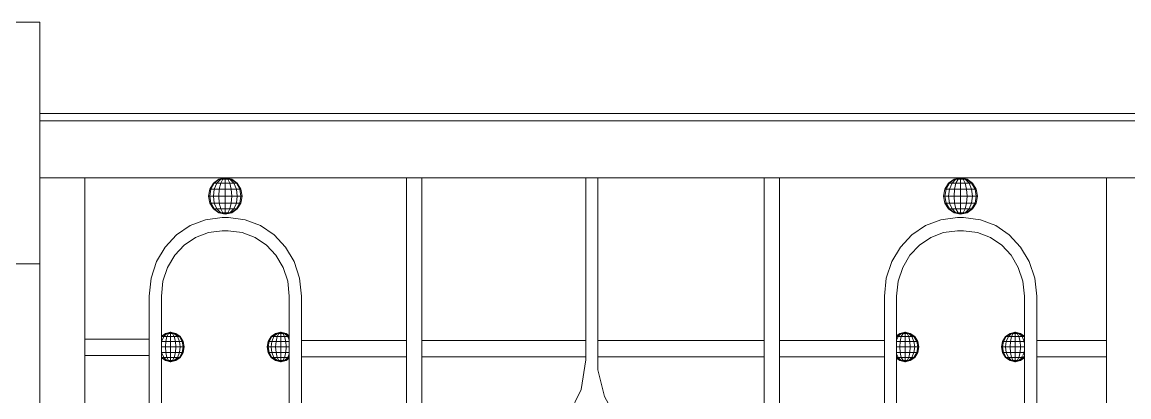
# Model space of a CAD drawing. Header units: millimetres. Extents: x 1832547 to 2001569, y -558009 to -417808.
# Drawn here: x 1947514 to 1948201, y -522876 to -522644 of the extents above; entities that cross this region are included whole.
import ezdxf

# ---------------------------------------------------------------- set-up
doc = ezdxf.new("R2010")
doc.units = ezdxf.units.MM
doc.header["$MEASUREMENT"] = 0
doc.layers.add('CA.thay 145', color=145, linetype='CONTINUOUS', lineweight=18)
doc.layers.add('CA_manh 08', color=8, linetype='CONTINUOUS', lineweight=9)

# ---------------------------------------------------------------- blocks, each defined once
blk = doc.blocks.new('f34t43')
at = {"layer": 'CA.thay 145'}
for p, q in [((1919494.85, -524712.65), (1919494.85, -524562.65)), ((1919914.85, -524562.65), (1919494.85, -524562.65)), ((1919494.85, -524712.65), (1919524.85, -524712.65))]:
    blk.add_line(p, q, dxfattribs=at)

msp = doc.modelspace()

# ---------------------------------------------------------------- linework, layer by layer
at = {"layer": 'CA_manh 08'}
for p, q in [((1947524.75, -522700.23), (1948877.03, -522700.23)), ((1947524.75, -522700.23), (1947524.75, -523473.59)), ((1948877.03, -522704.81), (1947524.75, -522704.81)), ((1947524.75, -522740.23), (1947552.68, -522740.23)), ((1947552.68, -522740.23), (1947639.93, -522740.23)), ((1947552.68, -522840.23), (1947552.68, -522740.23)), ((1947630.22, -522747.2), (1947632.49, -522743.53)), ((1947630.95, -522747.2), (1947633.06, -522743.53)), ((1947632.49, -522743.53), (1947635.91, -522741.09)), ((1947633.06, -522743.53), (1947632.49, -522743.53)), ((1947633.06, -522743.53), (1947636.21, -522741.09)), ((1947634.67, -522743.53), (1947633.06, -522743.53)), ((1947633.06, -522747.2), (1947634.67, -522743.53)), ((1947634.67, -522743.53), (1947637.08, -522741.09)), ((1947637.08, -522743.53), (1947634.67, -522743.53)), ((1947635.91, -522741.09), (1947639.93, -522740.23)), ((1947636.21, -522741.09), (1947635.91, -522741.09)), ((1947636.21, -522741.09), (1947639.93, -522740.23)), ((1947637.08, -522741.09), (1947636.21, -522741.09)), ((1947636.21, -522747.2), (1947637.08, -522743.53)), ((1947637.08, -522741.09), (1947639.93, -522740.23)), ((1947638.39, -522741.09), (1947637.08, -522741.09)), ((1947637.08, -522743.53), (1947638.39, -522741.09)), ((1947639.93, -522743.53), (1947637.08, -522743.53)), ((1947638.39, -522741.09), (1947639.93, -522740.23)), ((1947639.93, -522741.09), (1947638.39, -522741.09)), ((1947639.93, -522740.23), (1947639.93, -522741.09)), ((1947641.47, -522741.09), (1947639.93, -522740.23)), ((1947642.78, -522741.09), (1947639.93, -522740.23)), ((1947643.65, -522741.09), (1947639.93, -522740.23)), ((1947643.95, -522741.09), (1947639.93, -522740.23)), ((1947639.93, -522740.23), (1947752.39, -522740.23)), ((1947641.47, -522741.09), (1947639.93, -522741.09)), ((1947639.93, -522741.09), (1947639.93, -522743.53)), ((1947642.78, -522743.53), (1947639.93, -522743.53)), ((1947639.93, -522743.53), (1947639.93, -522747.2)), ((1947642.78, -522741.09), (1947641.47, -522741.09)), ((1947642.78, -522743.53), (1947641.47, -522741.09)), ((1947643.65, -522741.09), (1947642.78, -522741.09)), ((1947645.19, -522743.53), (1947642.78, -522741.09)), ((1947645.19, -522743.53), (1947642.78, -522743.53)), ((1947643.65, -522747.2), (1947642.78, -522743.53)), ((1947643.95, -522741.09), (1947643.65, -522741.09)), ((1947646.8, -522743.53), (1947643.65, -522741.09)), ((1947647.37, -522743.53), (1947643.95, -522741.09)), ((1947646.8, -522743.53), (1947645.19, -522743.53)), ((1947646.8, -522747.2), (1947645.19, -522743.53)), ((1947647.37, -522743.53), (1947646.8, -522743.53)), ((1947648.91, -522747.2), (1947646.8, -522743.53)), ((1947649.65, -522747.2), (1947647.37, -522743.53)), ((1947761.85, -522740.23), (1947752.39, -522740.23)), ((1947752.39, -522740.23), (1947752.39, -522841)), ((1947761.85, -522740.23), (1947863.7, -522740.23)), ((1947761.85, -522841), (1947761.85, -522740.23)), ((1947863.7, -522740.23), (1947863.7, -522841)), ((1947871.27, -522740.23), (1947863.7, -522740.23)), ((1947871.27, -522740.23), (1947974.47, -522740.23)), ((1947871.27, -522740.23), (1947871.27, -522841)), ((1947974.47, -522740.23), (1947983.93, -522740.23)), ((1947974.47, -522740.23), (1947974.47, -522841)), ((1947983.93, -522841), (1947983.93, -522740.23)), ((1947983.93, -522740.23), (1948096.39, -522740.23)), ((1948086.67, -522747.2), (1948088.95, -522743.53)), ((1948087.41, -522747.2), (1948089.52, -522743.53)), ((1948088.95, -522743.53), (1948092.37, -522741.09)), ((1948088.95, -522743.53), (1948089.52, -522743.53)), ((1948089.52, -522743.53), (1948092.67, -522741.09)), ((1948089.52, -522743.53), (1948091.13, -522743.53)), ((1948089.52, -522747.2), (1948091.13, -522743.53)), ((1948091.13, -522743.53), (1948093.54, -522741.09)), ((1948091.13, -522743.53), (1948093.54, -522743.53)), ((1948092.37, -522741.09), (1948096.39, -522740.23)), ((1948092.67, -522741.09), (1948092.37, -522741.09)), ((1948092.67, -522741.09), (1948096.39, -522740.23)), ((1948093.54, -522741.09), (1948092.67, -522741.09)), ((1948092.67, -522747.2), (1948093.54, -522743.53)), ((1948093.54, -522741.09), (1948096.39, -522740.23)), ((1948094.85, -522741.09), (1948093.54, -522741.09)), ((1948093.54, -522743.53), (1948094.85, -522741.09)), ((1948093.54, -522743.53), (1948096.39, -522743.53)), ((1948094.85, -522741.09), (1948096.39, -522740.23)), ((1948096.39, -522741.09), (1948094.85, -522741.09)), ((1948096.39, -522740.23), (1948096.39, -522741.09)), ((1948097.93, -522741.09), (1948096.39, -522740.23)), ((1948099.24, -522741.09), (1948096.39, -522740.23)), ((1948100.11, -522741.09), (1948096.39, -522740.23)), ((1948100.41, -522741.09), (1948096.39, -522740.23)), ((1948096.39, -522740.23), (1948186.92, -522740.23)), ((1948096.39, -522741.09), (1948097.93, -522741.09)), ((1948096.39, -522741.09), (1948096.39, -522743.53)), ((1948096.39, -522743.53), (1948099.24, -522743.53)), ((1948096.39, -522743.53), (1948096.39, -522747.2)), ((1948097.93, -522741.09), (1948099.24, -522741.09)), ((1948099.24, -522743.53), (1948097.93, -522741.09)), ((1948099.24, -522741.09), (1948100.11, -522741.09)), ((1948101.65, -522743.53), (1948099.24, -522741.09)), ((1948099.24, -522743.53), (1948101.65, -522743.53)), ((1948100.11, -522747.2), (1948099.24, -522743.53)), ((1948100.11, -522741.09), (1948100.41, -522741.09)), ((1948103.26, -522743.53), (1948100.11, -522741.09)), ((1948103.83, -522743.53), (1948100.41, -522741.09)), ((1948101.65, -522743.53), (1948103.26, -522743.53)), ((1948103.26, -522747.2), (1948101.65, -522743.53)), ((1948103.26, -522743.53), (1948103.83, -522743.53)), ((1948105.37, -522747.2), (1948103.26, -522743.53)), ((1948106.11, -522747.2), (1948103.83, -522743.53)), ((1948186.92, -522740.23), (1948186.92, -522841)), ((1948214.85, -522740.23), (1948186.92, -522740.23)), ((1947629.41, -522751.52), (1947630.22, -522747.2)), ((1947630.22, -522751.52), (1947629.41, -522751.52)), ((1947630.22, -522755.84), (1947629.41, -522751.52)), ((1947630.95, -522747.2), (1947630.22, -522747.2)), ((1947630.22, -522751.52), (1947630.95, -522747.2)), ((1947632.49, -522751.52), (1947630.22, -522751.52)), ((1947630.95, -522755.84), (1947630.22, -522751.52)), ((1947633.06, -522747.2), (1947630.95, -522747.2)), ((1947632.49, -522751.52), (1947633.06, -522747.2)), ((1947635.91, -522751.52), (1947632.49, -522751.52)), ((1947633.06, -522755.84), (1947632.49, -522751.52)), ((1947636.21, -522747.2), (1947633.06, -522747.2)), ((1947635.91, -522751.52), (1947636.21, -522747.2)), ((1947639.93, -522751.52), (1947635.91, -522751.52)), ((1947636.21, -522755.84), (1947635.91, -522751.52)), ((1947639.93, -522747.2), (1947636.21, -522747.2)), ((1947643.65, -522747.2), (1947639.93, -522747.2)), ((1947639.93, -522747.2), (1947639.93, -522751.52)), ((1947643.95, -522751.52), (1947639.93, -522751.52)), ((1947639.93, -522751.52), (1947639.93, -522755.84)), ((1947646.8, -522747.2), (1947643.65, -522747.2)), ((1947643.95, -522751.52), (1947643.65, -522747.2)), ((1947643.65, -522755.84), (1947643.95, -522751.52)), ((1947647.37, -522751.52), (1947643.95, -522751.52)), ((1947648.91, -522747.2), (1947646.8, -522747.2)), ((1947647.37, -522751.52), (1947646.8, -522747.2)), ((1947646.8, -522755.84), (1947647.37, -522751.52)), ((1947649.65, -522751.52), (1947647.37, -522751.52)), ((1947649.65, -522747.2), (1947648.91, -522747.2)), ((1947649.65, -522751.52), (1947648.91, -522747.2)), ((1947648.91, -522755.84), (1947649.65, -522751.52)), ((1947650.45, -522751.52), (1947649.65, -522747.2)), ((1947650.45, -522751.52), (1947649.65, -522751.52)), ((1947649.65, -522755.84), (1947650.45, -522751.52)), ((1948085.87, -522751.52), (1948086.67, -522747.2)), ((1948085.87, -522751.52), (1948086.67, -522751.52)), ((1948086.67, -522755.84), (1948085.87, -522751.52)), ((1948086.67, -522747.2), (1948087.41, -522747.2)), ((1948086.67, -522751.52), (1948087.41, -522747.2)), ((1948086.67, -522751.52), (1948088.95, -522751.52)), ((1948087.41, -522755.84), (1948086.67, -522751.52)), ((1948087.41, -522747.2), (1948089.52, -522747.2)), ((1948088.95, -522751.52), (1948089.52, -522747.2)), ((1948088.95, -522751.52), (1948092.37, -522751.52)), ((1948089.52, -522755.84), (1948088.95, -522751.52)), ((1948089.52, -522747.2), (1948092.67, -522747.2)), ((1948092.37, -522751.52), (1948092.67, -522747.2)), ((1948092.37, -522751.52), (1948096.39, -522751.52)), ((1948092.67, -522755.84), (1948092.37, -522751.52)), ((1948092.67, -522747.2), (1948096.39, -522747.2)), ((1948096.39, -522747.2), (1948100.11, -522747.2)), ((1948096.39, -522747.2), (1948096.39, -522751.52)), ((1948096.39, -522751.52), (1948100.41, -522751.52)), ((1948096.39, -522751.52), (1948096.39, -522755.84)), ((1948100.11, -522747.2), (1948103.26, -522747.2)), ((1948100.41, -522751.52), (1948100.11, -522747.2)), ((1948100.11, -522755.84), (1948100.41, -522751.52)), ((1948100.41, -522751.52), (1948103.83, -522751.52)), ((1948103.26, -522747.2), (1948105.37, -522747.2)), ((1948103.83, -522751.52), (1948103.26, -522747.2)), ((1948103.26, -522755.84), (1948103.83, -522751.52)), ((1948103.83, -522751.52), (1948106.11, -522751.52)), ((1948105.37, -522747.2), (1948106.11, -522747.2)), ((1948106.11, -522751.52), (1948105.37, -522747.2)), ((1948105.37, -522755.84), (1948106.11, -522751.52)), ((1948106.91, -522751.52), (1948106.11, -522747.2)), ((1948106.11, -522751.52), (1948106.91, -522751.52)), ((1948106.11, -522755.84), (1948106.91, -522751.52)), ((1947630.95, -522755.84), (1947630.22, -522755.84)), ((1947632.49, -522759.51), (1947630.22, -522755.84)), ((1947633.06, -522755.84), (1947630.95, -522755.84)), ((1947633.06, -522759.51), (1947630.95, -522755.84)), ((1947636.21, -522755.84), (1947633.06, -522755.84)), ((1947634.67, -522759.51), (1947633.06, -522755.84)), ((1947639.93, -522755.84), (1947636.21, -522755.84)), ((1947637.08, -522759.51), (1947636.21, -522755.84)), ((1947643.65, -522755.84), (1947639.93, -522755.84)), ((1947639.93, -522755.84), (1947639.93, -522759.51)), ((1947642.78, -522759.51), (1947643.65, -522755.84)), ((1947646.8, -522755.84), (1947643.65, -522755.84)), ((1947645.19, -522759.51), (1947646.8, -522755.84)), ((1947648.91, -522755.84), (1947646.8, -522755.84)), ((1947646.8, -522759.51), (1947648.91, -522755.84)), ((1947647.37, -522759.51), (1947649.65, -522755.84)), ((1947649.65, -522755.84), (1947648.91, -522755.84)), ((1948086.67, -522755.84), (1948087.41, -522755.84)), ((1948088.95, -522759.51), (1948086.67, -522755.84)), ((1948087.41, -522755.84), (1948089.52, -522755.84)), ((1948089.52, -522759.51), (1948087.41, -522755.84)), ((1948089.52, -522755.84), (1948092.67, -522755.84)), ((1948091.13, -522759.51), (1948089.52, -522755.84)), ((1948092.67, -522755.84), (1948096.39, -522755.84)), ((1948093.54, -522759.51), (1948092.67, -522755.84)), ((1948096.39, -522755.84), (1948100.11, -522755.84)), ((1948096.39, -522755.84), (1948096.39, -522759.51)), ((1948099.24, -522759.51), (1948100.11, -522755.84)), ((1948100.11, -522755.84), (1948103.26, -522755.84)), ((1948101.65, -522759.51), (1948103.26, -522755.84)), ((1948103.26, -522755.84), (1948105.37, -522755.84)), ((1948103.26, -522759.51), (1948105.37, -522755.84)), ((1948103.83, -522759.51), (1948106.11, -522755.84)), ((1948105.37, -522755.84), (1948106.11, -522755.84)), ((1947627.64, -522766.14), (1947618.09, -522769.81)), ((1947638.04, -522764.85), (1947627.64, -522766.14)), ((1947633.06, -522759.51), (1947632.49, -522759.51)), ((1947635.91, -522761.96), (1947632.49, -522759.51)), ((1947634.67, -522759.51), (1947633.06, -522759.51)), ((1947636.21, -522761.96), (1947633.06, -522759.51)), ((1947637.08, -522759.51), (1947634.67, -522759.51)), ((1947637.08, -522761.96), (1947634.67, -522759.51)), ((1947636.21, -522761.96), (1947635.91, -522761.96)), ((1947639.93, -522762.82), (1947635.91, -522761.96)), ((1947637.08, -522761.96), (1947636.21, -522761.96)), ((1947639.93, -522762.82), (1947636.21, -522761.96)), ((1947639.93, -522759.51), (1947637.08, -522759.51)), ((1947638.39, -522761.96), (1947637.08, -522759.51)), ((1947638.39, -522761.96), (1947637.08, -522761.96)), ((1947639.93, -522762.82), (1947637.08, -522761.96)), ((1947641.83, -522764.85), (1947638.04, -522764.85)), ((1947639.93, -522761.96), (1947638.39, -522761.96)), ((1947639.93, -522762.82), (1947638.39, -522761.96)), ((1947642.78, -522759.51), (1947639.93, -522759.51)), ((1947639.93, -522759.51), (1947639.93, -522761.96)), ((1947641.47, -522761.96), (1947639.93, -522761.96)), ((1947639.93, -522761.96), (1947639.93, -522762.82)), ((1947639.93, -522762.82), (1947643.95, -522761.96)), ((1947639.93, -522762.82), (1947643.65, -522761.96)), ((1947639.93, -522762.82), (1947642.78, -522761.96)), ((1947639.93, -522762.82), (1947641.47, -522761.96)), ((1947641.47, -522761.96), (1947642.78, -522759.51)), ((1947642.78, -522761.96), (1947641.47, -522761.96)), ((1947652.23, -522766.14), (1947641.83, -522764.85)), ((1947645.19, -522759.51), (1947642.78, -522759.51)), ((1947642.78, -522761.96), (1947645.19, -522759.51)), ((1947643.65, -522761.96), (1947642.78, -522761.96)), ((1947643.65, -522761.96), (1947646.8, -522759.51)), ((1947643.95, -522761.96), (1947643.65, -522761.96)), ((1947643.95, -522761.96), (1947647.37, -522759.51)), ((1947646.8, -522759.51), (1947645.19, -522759.51)), ((1947646.8, -522759.51), (1947647.37, -522759.51)), ((1947661.78, -522769.81), (1947652.23, -522766.14)), ((1948074.54, -522769.81), (1948084.09, -522766.14)), ((1948084.09, -522766.14), (1948094.49, -522764.85)), ((1948088.95, -522759.51), (1948089.52, -522759.51)), ((1948092.37, -522761.96), (1948088.95, -522759.51)), ((1948089.52, -522759.51), (1948091.13, -522759.51)), ((1948092.67, -522761.96), (1948089.52, -522759.51)), ((1948091.13, -522759.51), (1948093.54, -522759.51)), ((1948093.54, -522761.96), (1948091.13, -522759.51)), ((1948092.67, -522761.96), (1948092.37, -522761.96)), ((1948096.39, -522762.82), (1948092.37, -522761.96)), ((1948092.67, -522761.96), (1948093.54, -522761.96)), ((1948096.39, -522762.82), (1948092.67, -522761.96)), ((1948093.54, -522759.51), (1948096.39, -522759.51)), ((1948094.85, -522761.96), (1948093.54, -522759.51)), ((1948093.54, -522761.96), (1948094.85, -522761.96)), ((1948096.39, -522762.82), (1948093.54, -522761.96)), ((1948094.49, -522764.85), (1948098.28, -522764.85)), ((1948094.85, -522761.96), (1948096.39, -522761.96)), ((1948096.39, -522762.82), (1948094.85, -522761.96)), ((1948096.39, -522759.51), (1948099.24, -522759.51)), ((1948096.39, -522759.51), (1948096.39, -522761.96)), ((1948096.39, -522761.96), (1948097.93, -522761.96)), ((1948096.39, -522762.82), (1948097.93, -522761.96)), ((1948096.39, -522761.96), (1948096.39, -522762.82)), ((1948096.39, -522762.82), (1948099.24, -522761.96)), ((1948096.39, -522762.82), (1948100.11, -522761.96)), ((1948096.39, -522762.82), (1948100.41, -522761.96)), ((1948097.93, -522761.96), (1948099.24, -522759.51)), ((1948097.93, -522761.96), (1948099.24, -522761.96)), ((1948098.28, -522764.85), (1948108.68, -522766.14)), ((1948099.24, -522759.51), (1948101.65, -522759.51)), ((1948099.24, -522761.96), (1948101.65, -522759.51)), ((1948099.24, -522761.96), (1948100.11, -522761.96)), ((1948100.11, -522761.96), (1948103.26, -522759.51)), ((1948100.11, -522761.96), (1948100.41, -522761.96)), ((1948100.41, -522761.96), (1948103.83, -522759.51)), ((1948101.65, -522759.51), (1948103.26, -522759.51)), ((1948103.26, -522759.51), (1948103.83, -522759.51)), ((1948108.68, -522766.14), (1948118.23, -522769.81)), ((1947618.09, -522769.81), (1947609.66, -522775.57)), ((1947629.4, -522774.06), (1947638.07, -522772.98)), ((1947638.07, -522772.98), (1947641.8, -522772.98)), ((1947641.8, -522772.98), (1947650.47, -522774.06)), ((1947670.21, -522775.57), (1947661.78, -522769.81)), ((1948066.11, -522775.57), (1948074.54, -522769.81)), ((1948094.52, -522772.98), (1948085.85, -522774.06)), ((1948098.25, -522772.98), (1948094.52, -522772.98)), ((1948106.92, -522774.06), (1948098.25, -522772.98)), ((1948118.23, -522769.81), (1948126.66, -522775.57)), ((1947609.66, -522775.57), (1947602.62, -522783.13)), ((1947614.4, -522781.92), (1947621.43, -522777.12)), ((1947621.43, -522777.12), (1947629.4, -522774.06)), ((1947650.47, -522774.06), (1947658.44, -522777.12)), ((1947658.44, -522777.12), (1947665.47, -522781.92)), ((1947677.25, -522783.13), (1947670.21, -522775.57)), ((1948059.07, -522783.13), (1948066.11, -522775.57)), ((1948077.88, -522777.12), (1948070.85, -522781.92)), ((1948085.85, -522774.06), (1948077.88, -522777.12)), ((1948114.89, -522777.12), (1948106.92, -522774.06)), ((1948121.92, -522781.92), (1948114.89, -522777.12)), ((1948126.66, -522775.57), (1948133.7, -522783.13)), ((1947602.62, -522783.13), (1947597.26, -522792.18)), ((1947608.53, -522788.23), (1947614.4, -522781.92)), ((1947665.47, -522781.92), (1947671.33, -522788.22)), ((1947682.61, -522792.18), (1947677.25, -522783.13)), ((1948053.71, -522792.18), (1948059.07, -522783.13)), ((1948070.85, -522781.92), (1948064.99, -522788.22)), ((1948127.79, -522788.23), (1948121.92, -522781.92)), ((1948133.7, -522783.13), (1948139.06, -522792.18)), ((1947597.26, -522792.18), (1947593.84, -522802.45)), ((1947604.06, -522795.78), (1947608.53, -522788.23)), ((1947671.33, -522788.22), (1947675.81, -522795.77)), ((1947686.03, -522802.45), (1947682.61, -522792.18)), ((1948050.29, -522802.45), (1948053.71, -522792.18)), ((1948064.99, -522788.22), (1948060.51, -522795.77)), ((1948132.26, -522795.78), (1948127.79, -522788.23)), ((1948139.06, -522792.18), (1948142.48, -522802.45)), ((1947601.21, -522804.34), (1947604.06, -522795.78)), ((1947675.81, -522795.77), (1947678.66, -522804.33)), ((1948060.51, -522795.77), (1948057.66, -522804.33)), ((1948135.11, -522804.34), (1948132.26, -522795.78)), ((1947593.84, -522802.45), (1947592.64, -522813.62)), ((1947600.21, -522813.65), (1947601.21, -522804.34)), ((1947678.66, -522804.33), (1947679.66, -522813.65)), ((1947687.23, -522813.62), (1947686.03, -522802.45)), ((1948049.09, -522813.62), (1948050.29, -522802.45)), ((1948057.66, -522804.33), (1948056.66, -522813.65)), ((1948136.11, -522813.65), (1948135.11, -522804.34)), ((1948142.48, -522802.45), (1948143.68, -522813.62)), ((1947592.64, -522813.62), (1947592.64, -522840.23)), ((1947600.21, -522838.46), (1947600.21, -522813.65)), ((1947679.66, -522813.65), (1947679.66, -522838.1)), ((1947687.23, -522841), (1947687.23, -522813.62)), ((1948049.09, -522813.62), (1948049.09, -522841)), ((1948056.66, -522838.1), (1948056.66, -522813.65)), ((1948136.11, -522813.65), (1948136.11, -522838.46)), ((1948143.68, -522841), (1948143.68, -522813.62)), ((1947552.68, -522850.39), (1947552.68, -522840.23)), ((1947552.68, -522840.23), (1947592.64, -522840.23)), ((1947592.64, -522840.23), (1947592.64, -522850.39)), ((1947600.21, -522838.46), (1947602.71, -522836.67)), ((1947600.21, -522838.65), (1947600.21, -522838.46)), ((1947600.4, -522838.65), (1947600.21, -522838.65)), ((1947600.21, -522838.99), (1947600.4, -522838.65)), ((1947600.21, -522838.99), (1947600.21, -522838.65)), ((1947600.21, -522841.62), (1947600.21, -522838.99)), ((1947600.4, -522841.62), (1947600.21, -522841.62)), ((1947600.21, -522843.09), (1947600.4, -522841.62)), ((1947600.21, -522843.09), (1947600.21, -522841.62)), ((1947600.4, -522838.65), (1947602.95, -522836.67)), ((1947601.71, -522838.65), (1947600.4, -522838.65)), ((1947600.4, -522841.62), (1947601.71, -522838.65)), ((1947602.95, -522841.62), (1947600.4, -522841.62)), ((1947601.71, -522838.65), (1947603.66, -522836.67)), ((1947603.66, -522838.65), (1947601.71, -522838.65)), ((1947602.71, -522836.67), (1947605.96, -522835.97)), ((1947602.95, -522836.67), (1947602.71, -522836.67)), ((1947602.71, -522845.12), (1947602.95, -522841.62)), ((1947602.95, -522836.67), (1947605.96, -522835.97)), ((1947603.66, -522836.67), (1947602.95, -522836.67)), ((1947602.95, -522841.62), (1947603.66, -522838.65)), ((1947605.96, -522841.62), (1947602.95, -522841.62)), ((1947603.66, -522836.67), (1947605.96, -522835.97)), ((1947604.72, -522836.67), (1947603.66, -522836.67)), ((1947603.66, -522838.65), (1947604.72, -522836.67)), ((1947605.96, -522838.65), (1947603.66, -522838.65)), ((1947604.72, -522836.67), (1947605.96, -522835.97)), ((1947605.96, -522836.67), (1947604.72, -522836.67)), ((1947605.96, -522835.97), (1947605.96, -522836.67)), ((1947609.22, -522836.67), (1947605.96, -522835.97)), ((1947608.97, -522836.67), (1947605.96, -522835.97)), ((1947608.27, -522836.67), (1947605.96, -522835.97)), ((1947607.21, -522836.67), (1947605.96, -522835.97)), ((1947607.21, -522836.67), (1947605.96, -522836.67)), ((1947605.96, -522836.67), (1947605.96, -522838.65)), ((1947608.27, -522838.65), (1947605.96, -522838.65)), ((1947605.96, -522838.65), (1947605.96, -522841.62)), ((1947608.97, -522841.62), (1947605.96, -522841.62)), ((1947605.96, -522841.62), (1947605.96, -522845.12)), ((1947608.27, -522836.67), (1947607.21, -522836.67)), ((1947608.27, -522838.65), (1947607.21, -522836.67)), ((1947608.97, -522836.67), (1947608.27, -522836.67)), ((1947610.22, -522838.65), (1947608.27, -522836.67)), ((1947610.22, -522838.65), (1947608.27, -522838.65)), ((1947608.97, -522841.62), (1947608.27, -522838.65)), ((1947608.97, -522836.67), (1947609.22, -522836.67)), ((1947611.52, -522838.65), (1947608.97, -522836.67)), ((1947611.52, -522841.62), (1947608.97, -522841.62)), ((1947609.22, -522845.12), (1947608.97, -522841.62)), ((1947611.98, -522838.65), (1947609.22, -522836.67)), ((1947611.52, -522838.65), (1947610.22, -522838.65)), ((1947611.52, -522841.62), (1947610.22, -522838.65)), ((1947611.98, -522838.65), (1947611.52, -522838.65)), ((1947613.23, -522841.62), (1947611.52, -522838.65)), ((1947613.23, -522841.62), (1947611.52, -522841.62)), ((1947611.98, -522845.12), (1947611.52, -522841.62)), ((1947613.83, -522841.62), (1947611.98, -522838.65)), ((1947613.83, -522841.62), (1947613.23, -522841.62)), ((1947613.83, -522845.12), (1947613.23, -522841.62)), ((1947614.48, -522845.12), (1947613.83, -522841.62)), ((1947665.9, -522845.12), (1947666.54, -522841.62)), ((1947666.54, -522841.62), (1947668.39, -522838.65)), ((1947667.14, -522841.62), (1947666.54, -522841.62)), ((1947666.54, -522845.12), (1947667.14, -522841.62)), ((1947667.14, -522841.62), (1947668.85, -522838.65)), ((1947668.85, -522841.62), (1947667.14, -522841.62)), ((1947668.39, -522838.65), (1947671.15, -522836.67)), ((1947668.85, -522838.65), (1947668.39, -522838.65)), ((1947668.39, -522845.12), (1947668.85, -522841.62)), ((1947668.85, -522838.65), (1947671.4, -522836.67)), ((1947670.15, -522838.65), (1947668.85, -522838.65)), ((1947668.85, -522841.62), (1947670.15, -522838.65)), ((1947671.4, -522841.62), (1947668.85, -522841.62)), ((1947670.15, -522838.65), (1947672.1, -522836.67)), ((1947672.1, -522838.65), (1947670.15, -522838.65)), ((1947671.15, -522836.67), (1947674.41, -522835.97)), ((1947671.4, -522836.67), (1947671.15, -522836.67)), ((1947671.15, -522845.12), (1947671.4, -522841.62)), ((1947671.4, -522836.67), (1947674.41, -522835.97)), ((1947672.1, -522836.67), (1947671.4, -522836.67)), ((1947671.4, -522841.62), (1947672.1, -522838.65)), ((1947674.41, -522841.62), (1947671.4, -522841.62)), ((1947672.1, -522836.67), (1947674.41, -522835.97)), ((1947673.16, -522836.67), (1947672.1, -522836.67)), ((1947672.1, -522838.65), (1947673.16, -522836.67)), ((1947674.41, -522838.65), (1947672.1, -522838.65)), ((1947673.16, -522836.67), (1947674.41, -522835.97)), ((1947674.41, -522836.67), (1947673.16, -522836.67)), ((1947674.41, -522835.97), (1947674.41, -522836.67)), ((1947677.67, -522836.67), (1947674.41, -522835.97)), ((1947677.42, -522836.67), (1947674.41, -522835.97)), ((1947676.71, -522836.67), (1947674.41, -522835.97)), ((1947675.65, -522836.67), (1947674.41, -522835.97)), ((1947675.65, -522836.67), (1947674.41, -522836.67)), ((1947674.41, -522836.67), (1947674.41, -522838.65)), ((1947676.71, -522838.65), (1947674.41, -522838.65)), ((1947674.41, -522838.65), (1947674.41, -522841.62)), ((1947677.42, -522841.62), (1947674.41, -522841.62)), ((1947674.41, -522841.62), (1947674.41, -522845.12)), ((1947676.71, -522836.67), (1947675.65, -522836.67)), ((1947676.71, -522838.65), (1947675.65, -522836.67)), ((1947677.42, -522836.67), (1947676.71, -522836.67)), ((1947678.66, -522838.65), (1947676.71, -522836.67)), ((1947678.66, -522838.65), (1947676.71, -522838.65)), ((1947677.42, -522841.62), (1947676.71, -522838.65)), ((1947677.42, -522836.67), (1947677.67, -522836.67)), ((1947679.66, -522838.41), (1947677.42, -522836.67)), ((1947679.66, -522841.62), (1947677.42, -522841.62)), ((1947677.67, -522845.12), (1947677.42, -522841.62)), ((1947679.66, -522838.1), (1947677.67, -522836.67)), ((1947679.66, -522838.65), (1947678.66, -522838.65)), ((1947679.66, -522840.92), (1947678.66, -522838.65)), ((1947679.66, -522838.1), (1947679.66, -522838.41)), ((1947679.66, -522838.41), (1947679.66, -522838.65)), ((1947679.66, -522838.65), (1947679.66, -522840.92)), ((1947679.66, -522840.92), (1947679.66, -522841.62)), ((1947679.66, -522841.62), (1947679.66, -522845.12)), ((1947687.23, -522851.16), (1947687.23, -522841)), ((1947687.23, -522841), (1947752.39, -522841)), ((1947752.39, -522841), (1947752.39, -522851.16)), ((1947761.85, -522841), (1947863.7, -522841)), ((1947761.85, -522851.16), (1947761.85, -522841)), ((1947863.7, -522841), (1947863.7, -522851.16)), ((1947871.27, -522841), (1947974.47, -522841)), ((1947871.27, -522851.16), (1947871.27, -522841)), ((1947974.47, -522851.16), (1947974.47, -522841)), ((1947983.93, -522841), (1948049.09, -522841)), ((1947983.93, -522841), (1947983.93, -522851.16)), ((1948049.09, -522841), (1948049.09, -522851.16)), ((1948056.66, -522838.1), (1948058.65, -522836.67)), ((1948056.66, -522838.41), (1948058.9, -522836.67)), ((1948056.66, -522838.41), (1948056.66, -522838.1)), ((1948056.66, -522838.41), (1948056.66, -522838.65)), ((1948056.66, -522838.65), (1948057.66, -522838.65)), ((1948056.66, -522840.92), (1948057.66, -522838.65)), ((1948056.66, -522838.65), (1948056.66, -522840.92)), ((1948056.66, -522840.92), (1948056.66, -522841.62)), ((1948056.66, -522841.62), (1948058.9, -522841.62)), ((1948056.66, -522841.62), (1948056.66, -522845.12)), ((1948057.66, -522838.65), (1948059.61, -522836.67)), ((1948057.66, -522838.65), (1948059.61, -522838.65)), ((1948058.65, -522836.67), (1948061.91, -522835.97)), ((1948058.65, -522836.67), (1948058.9, -522836.67)), ((1948058.65, -522845.12), (1948058.9, -522841.62)), ((1948058.9, -522836.67), (1948061.91, -522835.97)), ((1948058.9, -522836.67), (1948059.61, -522836.67)), ((1948058.9, -522841.62), (1948059.61, -522838.65)), ((1948058.9, -522841.62), (1948061.91, -522841.62)), ((1948059.61, -522836.67), (1948061.91, -522835.97)), ((1948059.61, -522836.67), (1948060.67, -522836.67)), ((1948059.61, -522838.65), (1948060.67, -522836.67)), ((1948059.61, -522838.65), (1948061.91, -522838.65)), ((1948060.67, -522836.67), (1948061.91, -522835.97)), ((1948061.91, -522836.67), (1948060.67, -522836.67)), ((1948061.91, -522835.97), (1948061.91, -522836.67)), ((1948063.16, -522836.67), (1948061.91, -522835.97)), ((1948064.22, -522836.67), (1948061.91, -522835.97)), ((1948064.92, -522836.67), (1948061.91, -522835.97)), ((1948065.17, -522836.67), (1948061.91, -522835.97)), ((1948061.91, -522836.67), (1948063.16, -522836.67)), ((1948061.91, -522836.67), (1948061.91, -522838.65)), ((1948061.91, -522838.65), (1948064.22, -522838.65)), ((1948061.91, -522838.65), (1948061.91, -522841.62)), ((1948061.91, -522841.62), (1948064.92, -522841.62)), ((1948061.91, -522841.62), (1948061.91, -522845.12)), ((1948063.16, -522836.67), (1948064.22, -522836.67)), ((1948064.22, -522838.65), (1948063.16, -522836.67)), ((1948064.22, -522836.67), (1948064.92, -522836.67)), ((1948066.17, -522838.65), (1948064.22, -522836.67)), ((1948064.22, -522838.65), (1948066.17, -522838.65)), ((1948064.92, -522841.62), (1948064.22, -522838.65)), ((1948064.92, -522836.67), (1948065.17, -522836.67)), ((1948067.47, -522838.65), (1948064.92, -522836.67)), ((1948064.92, -522841.62), (1948067.47, -522841.62)), ((1948065.17, -522845.12), (1948064.92, -522841.62)), ((1948067.93, -522838.65), (1948065.17, -522836.67)), ((1948066.17, -522838.65), (1948067.47, -522838.65)), ((1948067.47, -522841.62), (1948066.17, -522838.65)), ((1948067.47, -522838.65), (1948067.93, -522838.65)), ((1948069.18, -522841.62), (1948067.47, -522838.65)), ((1948067.47, -522841.62), (1948069.18, -522841.62)), ((1948067.93, -522845.12), (1948067.47, -522841.62)), ((1948069.78, -522841.62), (1948067.93, -522838.65)), ((1948069.18, -522841.62), (1948069.78, -522841.62)), ((1948069.78, -522845.12), (1948069.18, -522841.62)), ((1948070.42, -522845.12), (1948069.78, -522841.62)), ((1948121.84, -522845.12), (1948122.49, -522841.62)), ((1948122.49, -522841.62), (1948124.34, -522838.65)), ((1948122.49, -522841.62), (1948123.09, -522841.62)), ((1948122.49, -522845.12), (1948123.09, -522841.62)), ((1948123.09, -522841.62), (1948124.8, -522838.65)), ((1948123.09, -522841.62), (1948124.8, -522841.62)), ((1948124.34, -522838.65), (1948127.1, -522836.67)), ((1948124.8, -522838.65), (1948124.34, -522838.65)), ((1948124.34, -522845.12), (1948124.8, -522841.62)), ((1948124.8, -522838.65), (1948127.35, -522836.67)), ((1948124.8, -522838.65), (1948126.1, -522838.65)), ((1948124.8, -522841.62), (1948126.1, -522838.65)), ((1948124.8, -522841.62), (1948127.35, -522841.62)), ((1948126.1, -522838.65), (1948128.05, -522836.67)), ((1948126.1, -522838.65), (1948128.05, -522838.65)), ((1948127.1, -522836.67), (1948130.36, -522835.97)), ((1948127.1, -522836.67), (1948127.35, -522836.67)), ((1948127.1, -522845.12), (1948127.35, -522841.62)), ((1948127.35, -522836.67), (1948130.36, -522835.97)), ((1948127.35, -522836.67), (1948128.05, -522836.67)), ((1948127.35, -522841.62), (1948128.05, -522838.65)), ((1948127.35, -522841.62), (1948130.36, -522841.62)), ((1948128.05, -522836.67), (1948130.36, -522835.97)), ((1948128.05, -522836.67), (1948129.11, -522836.67)), ((1948128.05, -522838.65), (1948129.11, -522836.67)), ((1948128.05, -522838.65), (1948130.36, -522838.65)), ((1948129.11, -522836.67), (1948130.36, -522835.97)), ((1948130.36, -522836.67), (1948129.11, -522836.67)), ((1948130.36, -522835.97), (1948130.36, -522836.67)), ((1948131.6, -522836.67), (1948130.36, -522835.97)), ((1948132.66, -522836.67), (1948130.36, -522835.97)), ((1948133.37, -522836.67), (1948130.36, -522835.97)), ((1948133.61, -522836.67), (1948130.36, -522835.97)), ((1948130.36, -522836.67), (1948131.6, -522836.67)), ((1948130.36, -522836.67), (1948130.36, -522838.65)), ((1948130.36, -522838.65), (1948132.66, -522838.65)), ((1948130.36, -522838.65), (1948130.36, -522841.62)), ((1948130.36, -522841.62), (1948133.37, -522841.62)), ((1948130.36, -522841.62), (1948130.36, -522845.12)), ((1948131.6, -522836.67), (1948132.66, -522836.67)), ((1948132.66, -522838.65), (1948131.6, -522836.67)), ((1948132.66, -522836.67), (1948133.37, -522836.67)), ((1948134.61, -522838.65), (1948132.66, -522836.67)), ((1948132.66, -522838.65), (1948134.61, -522838.65)), ((1948133.37, -522841.62), (1948132.66, -522838.65)), ((1948133.37, -522836.67), (1948133.61, -522836.67)), ((1948135.92, -522838.65), (1948133.37, -522836.67)), ((1948133.37, -522841.62), (1948135.92, -522841.62)), ((1948133.61, -522845.12), (1948133.37, -522841.62)), ((1948136.11, -522838.46), (1948133.61, -522836.67)), ((1948134.61, -522838.65), (1948135.92, -522838.65)), ((1948135.92, -522841.62), (1948134.61, -522838.65)), ((1948135.92, -522838.65), (1948136.11, -522838.65)), ((1948136.11, -522838.99), (1948135.92, -522838.65)), ((1948135.92, -522841.62), (1948136.11, -522841.62)), ((1948136.11, -522843.09), (1948135.92, -522841.62)), ((1948135.99, -522841), (1948136.11, -522841)), ((1948136.11, -522838.65), (1948136.11, -522838.46)), ((1948136.11, -522838.99), (1948136.11, -522838.65)), ((1948136.11, -522841), (1948136.11, -522838.99)), ((1948136.11, -522841.62), (1948136.11, -522841)), ((1948136.11, -522843.09), (1948136.11, -522841.62)), ((1948143.68, -522841), (1948186.92, -522841)), ((1948143.68, -522841), (1948143.68, -522851.16)), ((1948186.92, -522851.16), (1948186.92, -522841)), ((1947600.21, -522845.12), (1947600.21, -522843.09)), ((1947602.71, -522845.12), (1947600.21, -522845.12)), ((1947600.21, -522847.14), (1947600.21, -522845.12)), ((1947600.4, -522848.61), (1947600.21, -522847.14)), ((1947600.21, -522848.61), (1947600.21, -522847.14)), ((1947600.4, -522848.61), (1947600.21, -522848.61)), ((1947600.21, -522851.25), (1947600.21, -522848.61)), ((1947602.95, -522848.61), (1947600.4, -522848.61)), ((1947601.71, -522851.58), (1947600.4, -522848.61)), ((1947605.96, -522845.12), (1947602.71, -522845.12)), ((1947602.95, -522848.61), (1947602.71, -522845.12)), ((1947605.96, -522848.61), (1947602.95, -522848.61)), ((1947603.66, -522851.58), (1947602.95, -522848.61)), ((1947609.22, -522845.12), (1947605.96, -522845.12)), ((1947605.96, -522845.12), (1947605.96, -522848.61)), ((1947608.97, -522848.61), (1947605.96, -522848.61)), ((1947605.96, -522848.61), (1947605.96, -522851.58)), ((1947608.27, -522851.58), (1947608.97, -522848.61)), ((1947608.97, -522848.61), (1947609.22, -522845.12)), ((1947611.52, -522848.61), (1947608.97, -522848.61)), ((1947611.98, -522845.12), (1947609.22, -522845.12)), ((1947610.22, -522851.58), (1947611.52, -522848.61)), ((1947611.52, -522848.61), (1947611.98, -522845.12)), ((1947613.23, -522848.61), (1947611.52, -522848.61)), ((1947611.52, -522851.58), (1947613.23, -522848.61)), ((1947613.83, -522845.12), (1947611.98, -522845.12)), ((1947611.98, -522851.58), (1947613.83, -522848.61)), ((1947613.23, -522848.61), (1947613.83, -522845.12)), ((1947613.83, -522848.61), (1947613.23, -522848.61)), ((1947614.48, -522845.12), (1947613.83, -522845.12)), ((1947613.83, -522848.61), (1947614.48, -522845.12)), ((1947666.54, -522845.12), (1947665.9, -522845.12)), ((1947666.54, -522848.61), (1947665.9, -522845.12)), ((1947668.39, -522845.12), (1947666.54, -522845.12)), ((1947667.14, -522848.61), (1947666.54, -522845.12)), ((1947667.14, -522848.61), (1947666.54, -522848.61)), ((1947668.39, -522851.58), (1947666.54, -522848.61)), ((1947668.85, -522848.61), (1947667.14, -522848.61)), ((1947668.85, -522851.58), (1947667.14, -522848.61)), ((1947671.15, -522845.12), (1947668.39, -522845.12)), ((1947668.85, -522848.61), (1947668.39, -522845.12)), ((1947671.4, -522848.61), (1947668.85, -522848.61)), ((1947670.15, -522851.58), (1947668.85, -522848.61)), ((1947674.41, -522845.12), (1947671.15, -522845.12)), ((1947671.4, -522848.61), (1947671.15, -522845.12)), ((1947674.41, -522848.61), (1947671.4, -522848.61)), ((1947672.1, -522851.58), (1947671.4, -522848.61)), ((1947677.67, -522845.12), (1947674.41, -522845.12)), ((1947674.41, -522845.12), (1947674.41, -522848.61)), ((1947677.42, -522848.61), (1947674.41, -522848.61)), ((1947674.41, -522848.61), (1947674.41, -522851.58)), ((1947676.71, -522851.58), (1947677.42, -522848.61)), ((1947677.42, -522848.61), (1947677.67, -522845.12)), ((1947679.66, -522848.61), (1947677.42, -522848.61)), ((1947679.66, -522845.12), (1947677.67, -522845.12)), ((1947679.66, -522845.12), (1947679.66, -522848.61)), ((1947679.66, -522848.61), (1947679.66, -522849.32)), ((1948056.66, -522845.12), (1948058.65, -522845.12)), ((1948056.66, -522845.12), (1948056.66, -522848.61)), ((1948056.66, -522848.61), (1948058.9, -522848.61)), ((1948056.66, -522848.61), (1948056.66, -522849.32)), ((1948058.65, -522845.12), (1948061.91, -522845.12)), ((1948058.9, -522848.61), (1948058.65, -522845.12)), ((1948058.9, -522848.61), (1948061.91, -522848.61)), ((1948059.61, -522851.58), (1948058.9, -522848.61)), ((1948061.91, -522845.12), (1948065.17, -522845.12)), ((1948061.91, -522845.12), (1948061.91, -522848.61)), ((1948061.91, -522848.61), (1948064.92, -522848.61)), ((1948061.91, -522848.61), (1948061.91, -522851.58)), ((1948064.22, -522851.58), (1948064.92, -522848.61)), ((1948064.92, -522848.61), (1948065.17, -522845.12)), ((1948064.92, -522848.61), (1948067.47, -522848.61)), ((1948065.17, -522845.12), (1948067.93, -522845.12)), ((1948066.17, -522851.58), (1948067.47, -522848.61)), ((1948067.47, -522848.61), (1948067.93, -522845.12)), ((1948067.47, -522848.61), (1948069.18, -522848.61)), ((1948067.47, -522851.58), (1948069.18, -522848.61)), ((1948067.93, -522845.12), (1948069.78, -522845.12)), ((1948067.93, -522851.58), (1948069.78, -522848.61)), ((1948069.18, -522848.61), (1948069.78, -522845.12)), ((1948069.18, -522848.61), (1948069.78, -522848.61)), ((1948069.78, -522845.12), (1948070.42, -522845.12)), ((1948069.78, -522848.61), (1948070.42, -522845.12)), ((1948121.84, -522845.12), (1948122.49, -522845.12)), ((1948122.49, -522848.61), (1948121.84, -522845.12)), ((1948122.49, -522845.12), (1948124.34, -522845.12)), ((1948123.09, -522848.61), (1948122.49, -522845.12)), ((1948122.49, -522848.61), (1948123.09, -522848.61)), ((1948124.34, -522851.58), (1948122.49, -522848.61)), ((1948123.09, -522848.61), (1948124.8, -522848.61)), ((1948124.8, -522851.58), (1948123.09, -522848.61)), ((1948124.34, -522845.12), (1948127.1, -522845.12)), ((1948124.8, -522848.61), (1948124.34, -522845.12)), ((1948124.8, -522848.61), (1948127.35, -522848.61)), ((1948126.1, -522851.58), (1948124.8, -522848.61)), ((1948127.1, -522845.12), (1948130.36, -522845.12)), ((1948127.35, -522848.61), (1948127.1, -522845.12)), ((1948127.35, -522848.61), (1948130.36, -522848.61)), ((1948128.05, -522851.58), (1948127.35, -522848.61)), ((1948130.36, -522845.12), (1948133.61, -522845.12)), ((1948130.36, -522845.12), (1948130.36, -522848.61)), ((1948130.36, -522848.61), (1948133.37, -522848.61)), ((1948130.36, -522848.61), (1948130.36, -522851.58)), ((1948132.66, -522851.58), (1948133.37, -522848.61)), ((1948133.37, -522848.61), (1948133.61, -522845.12)), ((1948133.37, -522848.61), (1948135.92, -522848.61)), ((1948133.61, -522845.12), (1948136.11, -522845.12)), ((1948135.12, -522850.42), (1948135.92, -522848.61)), ((1948135.92, -522848.61), (1948136.11, -522847.14)), ((1948135.92, -522848.61), (1948136.11, -522848.61)), ((1948136.11, -522845.12), (1948136.11, -522843.09)), ((1948136.11, -522847.14), (1948136.11, -522845.12)), ((1948136.11, -522848.61), (1948136.11, -522847.14)), ((1948136.11, -522851.16), (1948136.11, -522848.61)), ((1947592.64, -522850.39), (1947552.68, -522850.39)), ((1947552.68, -523363.43), (1947552.68, -522850.39)), ((1947592.64, -522850.39), (1947592.64, -523363.43)), ((1947600.4, -522851.58), (1947600.21, -522851.25)), ((1947600.21, -522851.58), (1947600.21, -522851.25)), ((1947600.4, -522851.58), (1947600.21, -522851.58)), ((1947600.21, -522851.77), (1947600.21, -522851.58)), ((1947602.71, -522853.56), (1947600.21, -522851.77)), ((1947600.21, -523361.66), (1947600.21, -522851.77)), ((1947601.71, -522851.58), (1947600.4, -522851.58)), ((1947602.95, -522853.56), (1947600.4, -522851.58)), ((1947603.66, -522851.58), (1947601.71, -522851.58)), ((1947603.66, -522853.56), (1947601.71, -522851.58)), ((1947602.95, -522853.56), (1947602.71, -522853.56)), ((1947605.96, -522854.26), (1947602.71, -522853.56)), ((1947603.66, -522853.56), (1947602.95, -522853.56)), ((1947605.96, -522854.26), (1947602.95, -522853.56)), ((1947605.96, -522851.58), (1947603.66, -522851.58)), ((1947604.72, -522853.56), (1947603.66, -522851.58)), ((1947604.72, -522853.56), (1947603.66, -522853.56)), ((1947605.96, -522854.26), (1947603.66, -522853.56)), ((1947605.96, -522853.56), (1947604.72, -522853.56)), ((1947605.96, -522854.26), (1947604.72, -522853.56)), ((1947608.27, -522851.58), (1947605.96, -522851.58)), ((1947605.96, -522851.58), (1947605.96, -522853.56)), ((1947607.21, -522853.56), (1947605.96, -522853.56)), ((1947605.96, -522853.56), (1947605.96, -522854.26)), ((1947605.96, -522854.26), (1947609.22, -522853.56)), ((1947605.96, -522854.26), (1947608.97, -522853.56)), ((1947605.96, -522854.26), (1947608.27, -522853.56)), ((1947605.96, -522854.26), (1947607.21, -522853.56)), ((1947607.21, -522853.56), (1947608.27, -522851.58)), ((1947608.27, -522853.56), (1947607.21, -522853.56)), ((1947610.22, -522851.58), (1947608.27, -522851.58)), ((1947608.27, -522853.56), (1947610.22, -522851.58)), ((1947608.97, -522853.56), (1947608.27, -522853.56)), ((1947608.97, -522853.56), (1947611.52, -522851.58)), ((1947609.22, -522853.56), (1947608.97, -522853.56)), ((1947609.22, -522853.56), (1947611.98, -522851.58)), ((1947611.52, -522851.58), (1947610.22, -522851.58)), ((1947611.52, -522851.58), (1947611.98, -522851.58)), ((1947668.85, -522851.58), (1947668.39, -522851.58)), ((1947671.15, -522853.56), (1947668.39, -522851.58)), ((1947670.15, -522851.58), (1947668.85, -522851.58)), ((1947671.4, -522853.56), (1947668.85, -522851.58)), ((1947672.1, -522851.58), (1947670.15, -522851.58)), ((1947672.1, -522853.56), (1947670.15, -522851.58)), ((1947671.4, -522853.56), (1947671.15, -522853.56)), ((1947674.41, -522854.26), (1947671.15, -522853.56)), ((1947672.1, -522853.56), (1947671.4, -522853.56)), ((1947674.41, -522854.26), (1947671.4, -522853.56)), ((1947674.41, -522851.58), (1947672.1, -522851.58)), ((1947673.16, -522853.56), (1947672.1, -522851.58)), ((1947673.16, -522853.56), (1947672.1, -522853.56)), ((1947674.41, -522854.26), (1947672.1, -522853.56)), ((1947674.41, -522853.56), (1947673.16, -522853.56)), ((1947674.41, -522854.26), (1947673.16, -522853.56)), ((1947676.71, -522851.58), (1947674.41, -522851.58)), ((1947674.41, -522851.58), (1947674.41, -522853.56)), ((1947675.65, -522853.56), (1947674.41, -522853.56)), ((1947674.41, -522853.56), (1947674.41, -522854.26)), ((1947674.41, -522854.26), (1947677.67, -522853.56)), ((1947674.41, -522854.26), (1947677.42, -522853.56)), ((1947674.41, -522854.26), (1947676.71, -522853.56)), ((1947674.41, -522854.26), (1947675.65, -522853.56)), ((1947675.65, -522853.56), (1947676.71, -522851.58)), ((1947676.71, -522853.56), (1947675.65, -522853.56)), ((1947678.66, -522851.58), (1947676.71, -522851.58)), ((1947676.71, -522853.56), (1947678.66, -522851.58)), ((1947677.42, -522853.56), (1947676.71, -522853.56)), ((1947677.42, -522853.56), (1947679.66, -522851.82)), ((1947677.67, -522853.56), (1947677.42, -522853.56)), ((1947677.67, -522853.56), (1947679.66, -522852.13)), ((1947678.66, -522851.58), (1947679.66, -522849.32)), ((1947679.66, -522851.58), (1947678.66, -522851.58)), ((1947679.66, -522849.32), (1947679.66, -522851.58)), ((1947679.66, -522851.58), (1947679.66, -522851.82)), ((1947679.66, -522851.82), (1947679.66, -522852.13)), ((1947679.66, -522852.13), (1947679.66, -523368.32)), ((1947752.39, -522851.16), (1947687.23, -522851.16)), ((1947687.23, -523363.43), (1947687.23, -522851.16)), ((1947752.39, -522851.16), (1947752.39, -523363.43)), ((1947863.7, -522851.16), (1947761.85, -522851.16)), ((1947761.85, -523363.43), (1947761.85, -522851.16)), ((1947863.7, -522853.15), (1947860.86, -522871.46)), ((1947863.7, -522851.16), (1947863.7, -522853.15)), ((1947974.47, -522851.16), (1947871.27, -522851.16)), ((1947871.27, -522859.32), (1947871.27, -522851.16)), ((1947974.47, -522851.16), (1947974.47, -523363.43)), ((1948049.09, -522851.16), (1947983.93, -522851.16)), ((1947983.93, -523363.43), (1947983.93, -522851.16)), ((1948049.09, -522851.16), (1948049.09, -523363.43)), ((1948057.66, -522851.58), (1948056.66, -522849.32)), ((1948056.66, -522849.32), (1948056.66, -522851.58)), ((1948056.66, -522851.58), (1948057.66, -522851.58)), ((1948056.66, -522851.58), (1948056.66, -522851.82)), ((1948058.9, -522853.56), (1948056.66, -522851.82)), ((1948056.66, -522852.13), (1948056.66, -522851.82)), ((1948058.65, -522853.56), (1948056.66, -522852.13)), ((1948056.66, -523368.32), (1948056.66, -522852.13)), ((1948057.66, -522851.58), (1948059.61, -522851.58)), ((1948059.61, -522853.56), (1948057.66, -522851.58)), ((1948058.9, -522853.56), (1948058.65, -522853.56)), ((1948061.91, -522854.26), (1948058.65, -522853.56)), ((1948058.9, -522853.56), (1948059.61, -522853.56)), ((1948061.91, -522854.26), (1948058.9, -522853.56)), ((1948059.61, -522851.58), (1948061.91, -522851.58)), ((1948060.67, -522853.56), (1948059.61, -522851.58)), ((1948059.61, -522853.56), (1948060.67, -522853.56)), ((1948061.91, -522854.26), (1948059.61, -522853.56)), ((1948060.67, -522853.56), (1948061.91, -522853.56)), ((1948061.91, -522854.26), (1948060.67, -522853.56)), ((1948061.91, -522851.58), (1948064.22, -522851.58)), ((1948061.91, -522851.58), (1948061.91, -522853.56)), ((1948061.91, -522853.56), (1948063.16, -522853.56)), ((1948061.91, -522854.26), (1948063.16, -522853.56)), ((1948061.91, -522853.56), (1948061.91, -522854.26)), ((1948061.91, -522854.26), (1948064.22, -522853.56)), ((1948061.91, -522854.26), (1948064.92, -522853.56)), ((1948061.91, -522854.26), (1948065.17, -522853.56)), ((1948063.16, -522853.56), (1948064.22, -522851.58)), ((1948063.16, -522853.56), (1948064.22, -522853.56)), ((1948064.22, -522851.58), (1948066.17, -522851.58)), ((1948064.22, -522853.56), (1948066.17, -522851.58)), ((1948064.22, -522853.56), (1948064.92, -522853.56)), ((1948064.92, -522853.56), (1948067.47, -522851.58)), ((1948064.92, -522853.56), (1948065.17, -522853.56)), ((1948065.17, -522853.56), (1948067.93, -522851.58)), ((1948066.17, -522851.58), (1948067.47, -522851.58)), ((1948067.47, -522851.58), (1948067.93, -522851.58)), ((1948124.34, -522851.58), (1948124.8, -522851.58)), ((1948127.1, -522853.56), (1948124.34, -522851.58)), ((1948124.8, -522851.58), (1948126.1, -522851.58)), ((1948127.35, -522853.56), (1948124.8, -522851.58)), ((1948126.1, -522851.58), (1948128.05, -522851.58)), ((1948128.05, -522853.56), (1948126.1, -522851.58)), ((1948127.35, -522853.56), (1948127.1, -522853.56)), ((1948130.36, -522854.26), (1948127.1, -522853.56)), ((1948127.35, -522853.56), (1948128.05, -522853.56)), ((1948130.36, -522854.26), (1948127.35, -522853.56)), ((1948128.05, -522851.58), (1948130.36, -522851.58)), ((1948129.11, -522853.56), (1948128.05, -522851.58)), ((1948128.05, -522853.56), (1948129.11, -522853.56)), ((1948130.36, -522854.26), (1948128.05, -522853.56)), ((1948129.11, -522853.56), (1948130.36, -522853.56)), ((1948130.36, -522854.26), (1948129.11, -522853.56)), ((1948130.36, -522851.58), (1948132.66, -522851.58)), ((1948130.36, -522851.58), (1948130.36, -522853.56)), ((1948130.36, -522853.56), (1948131.6, -522853.56)), ((1948130.36, -522854.26), (1948131.6, -522853.56)), ((1948130.36, -522853.56), (1948130.36, -522854.26)), ((1948130.36, -522854.26), (1948132.66, -522853.56)), ((1948130.36, -522854.26), (1948133.37, -522853.56)), ((1948130.36, -522854.26), (1948133.61, -522853.56)), ((1948131.6, -522853.56), (1948132.66, -522851.58)), ((1948131.6, -522853.56), (1948132.66, -522853.56)), ((1948132.66, -522851.58), (1948134.61, -522851.58)), ((1948132.66, -522853.56), (1948134.61, -522851.58)), ((1948132.66, -522853.56), (1948133.37, -522853.56)), ((1948133.37, -522853.56), (1948135.92, -522851.58)), ((1948133.37, -522853.56), (1948133.61, -522853.56)), ((1948133.61, -522853.56), (1948136.11, -522851.77)), ((1948134.8, -522851.16), (1948134.32, -522851.16)), ((1948134.61, -522851.58), (1948134.8, -522851.16)), ((1948134.61, -522851.58), (1948135.92, -522851.58)), ((1948136.11, -522851.16), (1948134.8, -522851.16)), ((1948135.92, -522851.58), (1948136.11, -522851.25)), ((1948135.92, -522851.58), (1948136.11, -522851.58)), ((1948136.11, -522851.25), (1948136.11, -522851.16)), ((1948136.11, -522851.58), (1948136.11, -522851.25)), ((1948136.11, -522851.77), (1948136.11, -522851.58)), ((1948136.11, -522851.77), (1948136.11, -523361.66)), ((1948143.68, -523363.43), (1948143.68, -522851.16)), ((1948186.92, -522851.16), (1948143.68, -522851.16)), ((1948186.92, -522851.16), (1948186.92, -523363.43)), ((1947875.42, -522875.94), (1947871.27, -522859.32)), ((1947860.86, -522871.46), (1947853.27, -522887.25)), ((1947883.47, -522890.56), (1947875.42, -522875.94))]:
    msp.add_line(p, q, dxfattribs=at)

# ---------------------------------------------------------------- block references
at = {"layer": 'CA.thay 145', "xscale": -1}
msp.add_blockref('f34t43', (3867019.6, 1919.07), dxfattribs=at)

doc.saveas('drawing.dxf')
